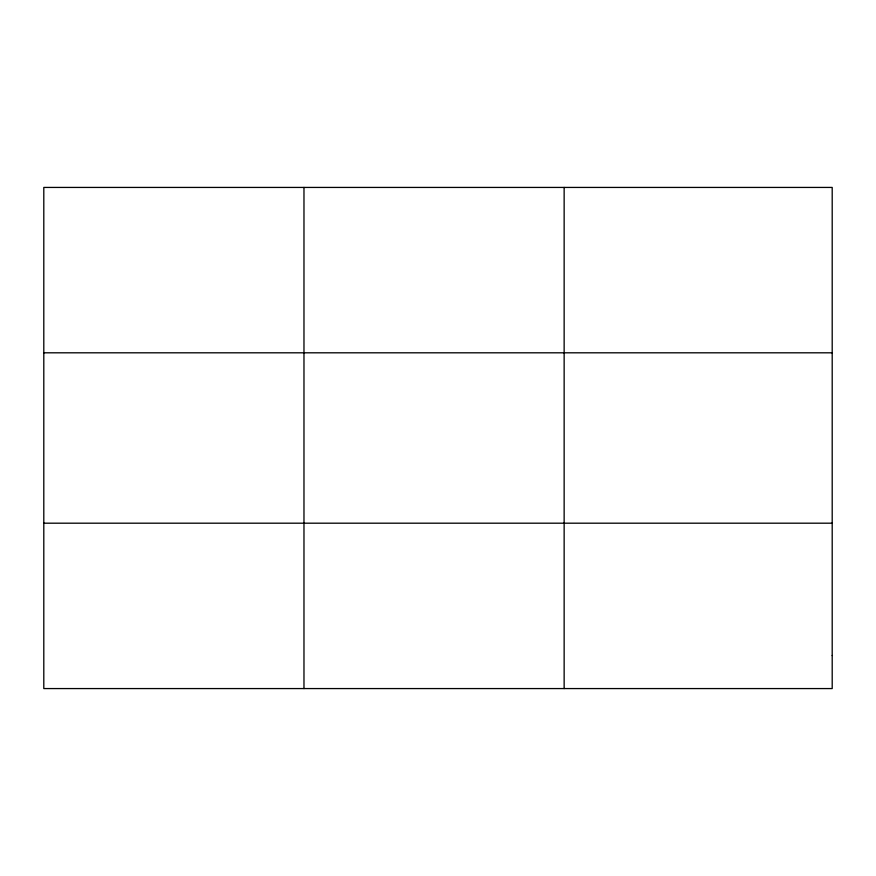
<?xml version="1.0" encoding="UTF-8"?>
<svg xmlns="http://www.w3.org/2000/svg" width="876" height="876" viewBox="0 0 876 876"><rect width="100%" height="100%" fill="white"/><g stroke="black" fill="none" stroke-linecap="round" stroke-linejoin="round"><path stroke-width="1.31" d="M303.972 688.569L303.972 187.431M564.144 688.569L564.144 187.431M43.8 352.809L832.2 352.809M43.8 523.191L832.2 523.191M832.2 655.5L832.2 688.569L43.8 688.569L43.8 187.431L832.2 187.431L832.2 655.5"/></g></svg>
